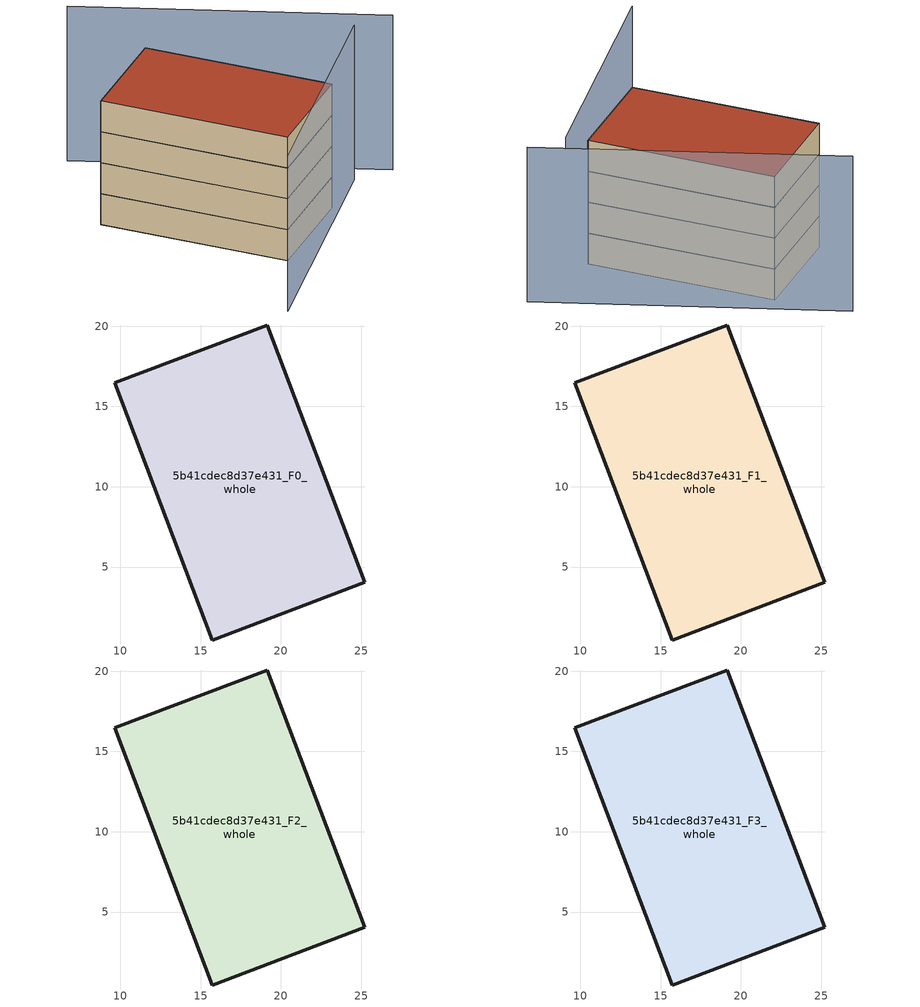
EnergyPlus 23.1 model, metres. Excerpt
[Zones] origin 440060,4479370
5b41cdec8d37e431_F0_whole
 floor ground (EU_floor_Construction): 25.21,4.04 19.15,20.08 9.66,16.49 15.72,0.46 z0
 wall outside (EU_wall_Construction): 9.66,16.49 19.15,20.08 25.21,4.04 15.72,0.46 9.66,16.49 z0:3
5b41cdec8d37e431_F1_whole
 floor to 5b41cdec8d37e431_F0_whole (EU_floor_Construction): 25.21,4.04 19.15,20.08 9.66,16.49 15.72,0.46 z3
 wall outside (EU_wall_Construction): 9.66,16.49 19.15,20.08 25.21,4.04 15.72,0.46 9.66,16.49 z3:6
5b41cdec8d37e431_F2_whole
 floor to 5b41cdec8d37e431_F1_whole (EU_floor_Construction): 25.21,4.04 19.15,20.08 9.66,16.49 15.72,0.46 z6
 wall outside (EU_wall_Construction): 9.66,16.49 19.15,20.08 25.21,4.04 15.72,0.46 9.66,16.49 z6:9
5b41cdec8d37e431_F3_whole
 floor to 5b41cdec8d37e431_F2_whole (EU_floor_Construction): 25.21,4.04 19.15,20.08 9.66,16.49 15.72,0.46 z9
 wall outside (EU_wall_Construction): 9.66,16.49 19.15,20.08 25.21,4.04 15.72,0.46 9.66,16.49 z9:12
 roof outside (EU_roof_Construction): 19.15,20.08 25.21,4.04 15.72,0.46 9.66,16.49 z12
shading: 9.21,-5.57 30.08,5.97 / 33.61,4.75 16.04,26.24 z0:15
[Building]
EU S2 Campaign: North Axis=0; Terrain=City; Solar Distribution=FullExterior
[Site:Location]
Madrid: Latitude=40.5; Longitude=-3.5; Time Zone=1; Elevation=609
[SizingPeriod:WeatherFileDays]
AnnualSizingPeriod: Begin Month=1; Begin Day of Month=1; End Month=12; End Day of Month=31; Day of Week for Start Day=Monday; Use Weather File Daylight Saving Period=No; Use Weather File Rain and Snow Indicators=No
[MATERIAL]
EU_InternalMass_Material: Roughness=MediumRough; Thickness=0.1; Conductivity=1; Density=1800; Specific Heat=900; Thermal Absorptance=0.9; Solar Absorptance=0.7; Visible Absorptance=0.7
[MATERIAL:NOMASS] Roughness=MediumRough; Thermal Absorptance=0.9; Solar Absorptance=0.7; Visible Absorptance=0.7
Name | Thermal Resistance
EU_wall_NoMass | 0.609216
EU_roof_NoMass | 0.513268
EU_floor_NoMass | 0.568163
[CONSTRUCTION]
EU_wall_Construction: EU_wall_NoMass
EU_roof_Construction: EU_roof_NoMass
EU_floor_Construction: EU_floor_NoMass
EU_InternalMass_Construction: EU_InternalMass_Material
[ZONE] Type=1; Multiplier=1; Ceiling Height=autocalculate; Volume=521.505; Floor Area=autocalculate; Part of Total Floor Area=Yes
5b41cdec8d37e431_F0_whole; 5b41cdec8d37e431_F1_whole; 5b41cdec8d37e431_F2_whole; 5b41cdec8d37e431_F3_whole
[INTERNALMASS] Construction=EU_InternalMass_Construction; Surface Area=173.835
Name | Zone or ZoneList
5b41cdec8d37e431_F0_whole_EU_InternalMass | 5b41cdec8d37e431_F0_whole
5b41cdec8d37e431_F1_whole_EU_InternalMass | 5b41cdec8d37e431_F1_whole
5b41cdec8d37e431_F2_whole_EU_InternalMass | 5b41cdec8d37e431_F2_whole
5b41cdec8d37e431_F3_whole_EU_InternalMass | 5b41cdec8d37e431_F3_whole
[OTHEREQUIPMENT] Fuel Type=Electricity; Design Level Calculation Method=Watts/Area; Power per Zone Floor Area=1; Fraction Latent=0; Fraction Radiant=0; Fraction Lost=0; Carbon Dioxide Generation Rate=0; EndUse Subcategory=EU_Step8_InternalGains
Name | Zone or ZoneList or Space or SpaceList | Schedule
EU_Step8_InternalGain_5b41cdec8d37e431_F0_whole_f000 | 5b41cdec8d37e431_F0_whole | EU_Step8_GainSchedule_5b41cdec8d37e431_F0_whole_f000
EU_Step8_InternalGain_5b41cdec8d37e431_F1_whole_f000 | 5b41cdec8d37e431_F1_whole | EU_Step8_GainSchedule_5b41cdec8d37e431_F1_whole_f000
EU_Step8_InternalGain_5b41cdec8d37e431_F2_whole_f000 | 5b41cdec8d37e431_F2_whole | EU_Step8_GainSchedule_5b41cdec8d37e431_F2_whole_f000
EU_Step8_InternalGain_5b41cdec8d37e431_F3_whole_f000 | 5b41cdec8d37e431_F3_whole | EU_Step8_GainSchedule_5b41cdec8d37e431_F3_whole_f000
[ZONEVENTILATION:DESIGNFLOWRATE] Schedule=EU_AlwaysOn; Design Flow Rate Calculation Method=AirChanges/Hour; Air Changes per Hour=0.752966; Ventilation Type=Natural; Fan Pressure Rise=0; Fan Total Efficiency=1; Constant Term Coefficient=1; Temperature Term Coefficient=0; Velocity Term Coefficient=0; Velocity Squared Term Coefficient=0; Minimum Indoor Temperature=-100; Maximum Indoor Temperature=100; Delta Temperature=-100; Minimum Outdoor Temperature=-100; Maximum Outdoor Temperature=100; Maximum Wind Speed=40
Name | Zone or ZoneList or Space or SpaceList
EU_ConstantAir_5b41cdec8d37e431_F0_whole | 5b41cdec8d37e431_F0_whole
EU_ConstantAir_5b41cdec8d37e431_F1_whole | 5b41cdec8d37e431_F1_whole
EU_ConstantAir_5b41cdec8d37e431_F2_whole | 5b41cdec8d37e431_F2_whole
EU_ConstantAir_5b41cdec8d37e431_F3_whole | 5b41cdec8d37e431_F3_whole
[HVACTEMPLATE:THERMOSTAT] Constant Heating Setpoint=20; Constant Cooling Setpoint=50
EU_HeatOnly_5b41cdec8d37e431_F0_whole; EU_HeatOnly_5b41cdec8d37e431_F1_whole; EU_HeatOnly_5b41cdec8d37e431_F2_whole; EU_HeatOnly_5b41cdec8d37e431_F3_whole
[HVACTEMPLATE:ZONE:IDEALLOADSAIRSYSTEM] System Availability Schedule=EU_AlwaysOn; Maximum Heating Supply Air Temperature=50; Minimum Cooling Supply Air Temperature=13; Maximum Heating Supply Air Humidity Ratio=0.0156; Minimum Cooling Supply Air Humidity Ratio=0.0077; Heating Limit=NoLimit; Cooling Limit=NoLimit; Heating Availability Schedule=EU_AlwaysOn; Cooling Availability Schedule=EU_CoolingOff; Dehumidification Control Type=ConstantSensibleHeatRatio; Cooling Sensible Heat Ratio=0.7; Dehumidification Setpoint=60; Humidification Control Type=None; Humidification Setpoint=30; Outdoor Air Method=None; Outdoor Air Flow Rate per Person=0.00944; Outdoor Air Flow Rate per Zone Floor Area=0; Outdoor Air Flow Rate per Zone=0; Demand Controlled Ventilation Type=None; Outdoor Air Economizer Type=NoEconomizer; Heat Recovery Type=None; Sensible Heat Recovery Effectiveness=0.7; Latent Heat Recovery Effectiveness=0.65
Name | Template Thermostat
5b41cdec8d37e431_F0_whole | EU_HeatOnly_5b41cdec8d37e431_F0_whole
5b41cdec8d37e431_F1_whole | EU_HeatOnly_5b41cdec8d37e431_F1_whole
5b41cdec8d37e431_F2_whole | EU_HeatOnly_5b41cdec8d37e431_F2_whole
5b41cdec8d37e431_F3_whole | EU_HeatOnly_5b41cdec8d37e431_F3_whole
[SIZING:ZONE] Zone Cooling Design Supply Air Temperature Input Method=SupplyAirTemperature; Zone Cooling Design Supply Air Temperature=13; Zone Heating Design Supply Air Temperature Input Method=SupplyAirTemperature; Zone Heating Design Supply Air Temperature=50; Zone Cooling Design Supply Air Humidity Ratio=0.008; Zone Heating Design Supply Air Humidity Ratio=0.008; Cooling Design Air Flow Method=DesignDay; Cooling Design Air Flow Rate=0; Cooling Minimum Air Flow per Zone Floor Area=0.000762; Cooling Minimum Air Flow=0; Cooling Minimum Air Flow Fraction=0.2; Heating Design Air Flow Method=DesignDay; Heating Design Air Flow Rate=0; Heating Maximum Air Flow per Zone Floor Area=0.002032; Heating Maximum Air Flow=0.141576; Heating Maximum Air Flow Fraction=0.3; Account for Dedicated Outdoor Air System=No; Dedicated Outdoor Air System Control Strategy=NeutralSupplyAir; Dedicated Outdoor Air Low Setpoint Temperature for Design=autosize; Dedicated Outdoor Air High Setpoint Temperature for Design=autosize; Zone Load Sizing Method=Sensible Load Only No Latent Load; Zone Latent Cooling Design Supply Air Humidity Ratio Input Method=HumidityRatioDifference; Zone Cooling Design Supply Air Humidity Ratio Difference=0.005; Zone Latent Heating Design Supply Air Humidity Ratio Input Method=HumidityRatioDifference; Zone Humidification Design Supply Air Humidity Ratio Difference=0.005
5b41cdec8d37e431_F0_whole; 5b41cdec8d37e431_F1_whole; 5b41cdec8d37e431_F2_whole; 5b41cdec8d37e431_F3_whole
[SCHEDULE:CONSTANT]
Name | Hourly Value
EU_AlwaysOn | 1
EU_CoolingOff | 0
[SCHEDULE:FILE] Column Number=1; Rows to Skip at Top=0; Number of Hours of Data=8760; Column Separator=Comma; Interpolate to Timestep=No; Minutes per Item=60; Adjust Schedule for Daylight Savings=Yes
Name | File
EU_Step8_GainSchedule_5b41cdec8d37e431_F0_whole_f000 | ../../schedules/5b41cdec8d37e431/5b41cdec8d37e431_F0_whole_f000_gain.csv
EU_Step8_GainSchedule_5b41cdec8d37e431_F1_whole_f000 | ../../schedules/5b41cdec8d37e431/5b41cdec8d37e431_F1_whole_f000_gain.csv
EU_Step8_GainSchedule_5b41cdec8d37e431_F2_whole_f000 | ../../schedules/5b41cdec8d37e431/5b41cdec8d37e431_F2_whole_f000_gain.csv
EU_Step8_GainSchedule_5b41cdec8d37e431_F3_whole_f000 | ../../schedules/5b41cdec8d37e431/5b41cdec8d37e431_F3_whole_f000_gain.csv
